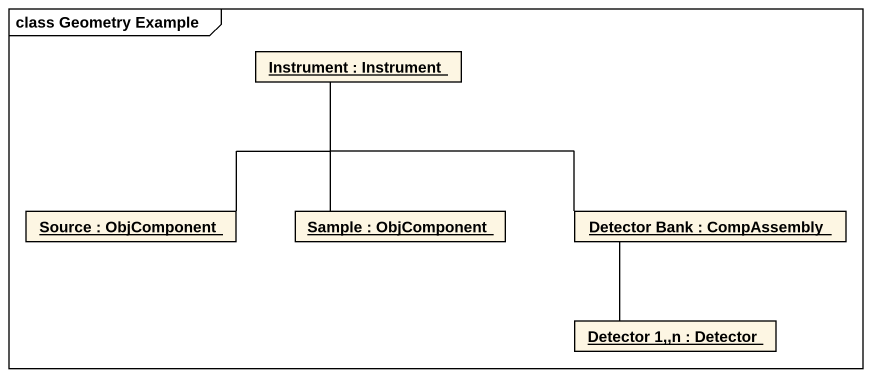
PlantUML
@startuml
mainframe class Geometry Example
hide circle
hide empty members
object "Instrument : Instrument" as Instrument
object "Source : ObjComponent" as Source
object "Sample : ObjComponent" as Sample
object "Detector Bank : CompAssembly" as Detector_Bank
object "Detector 1,,n : Detector" as Detector_1_n
Source -up- Instrument
Sample -up- Instrument
Detector_Bank -left- Instrument
Detector_1_n -up- Detector_Bank
@enduml
